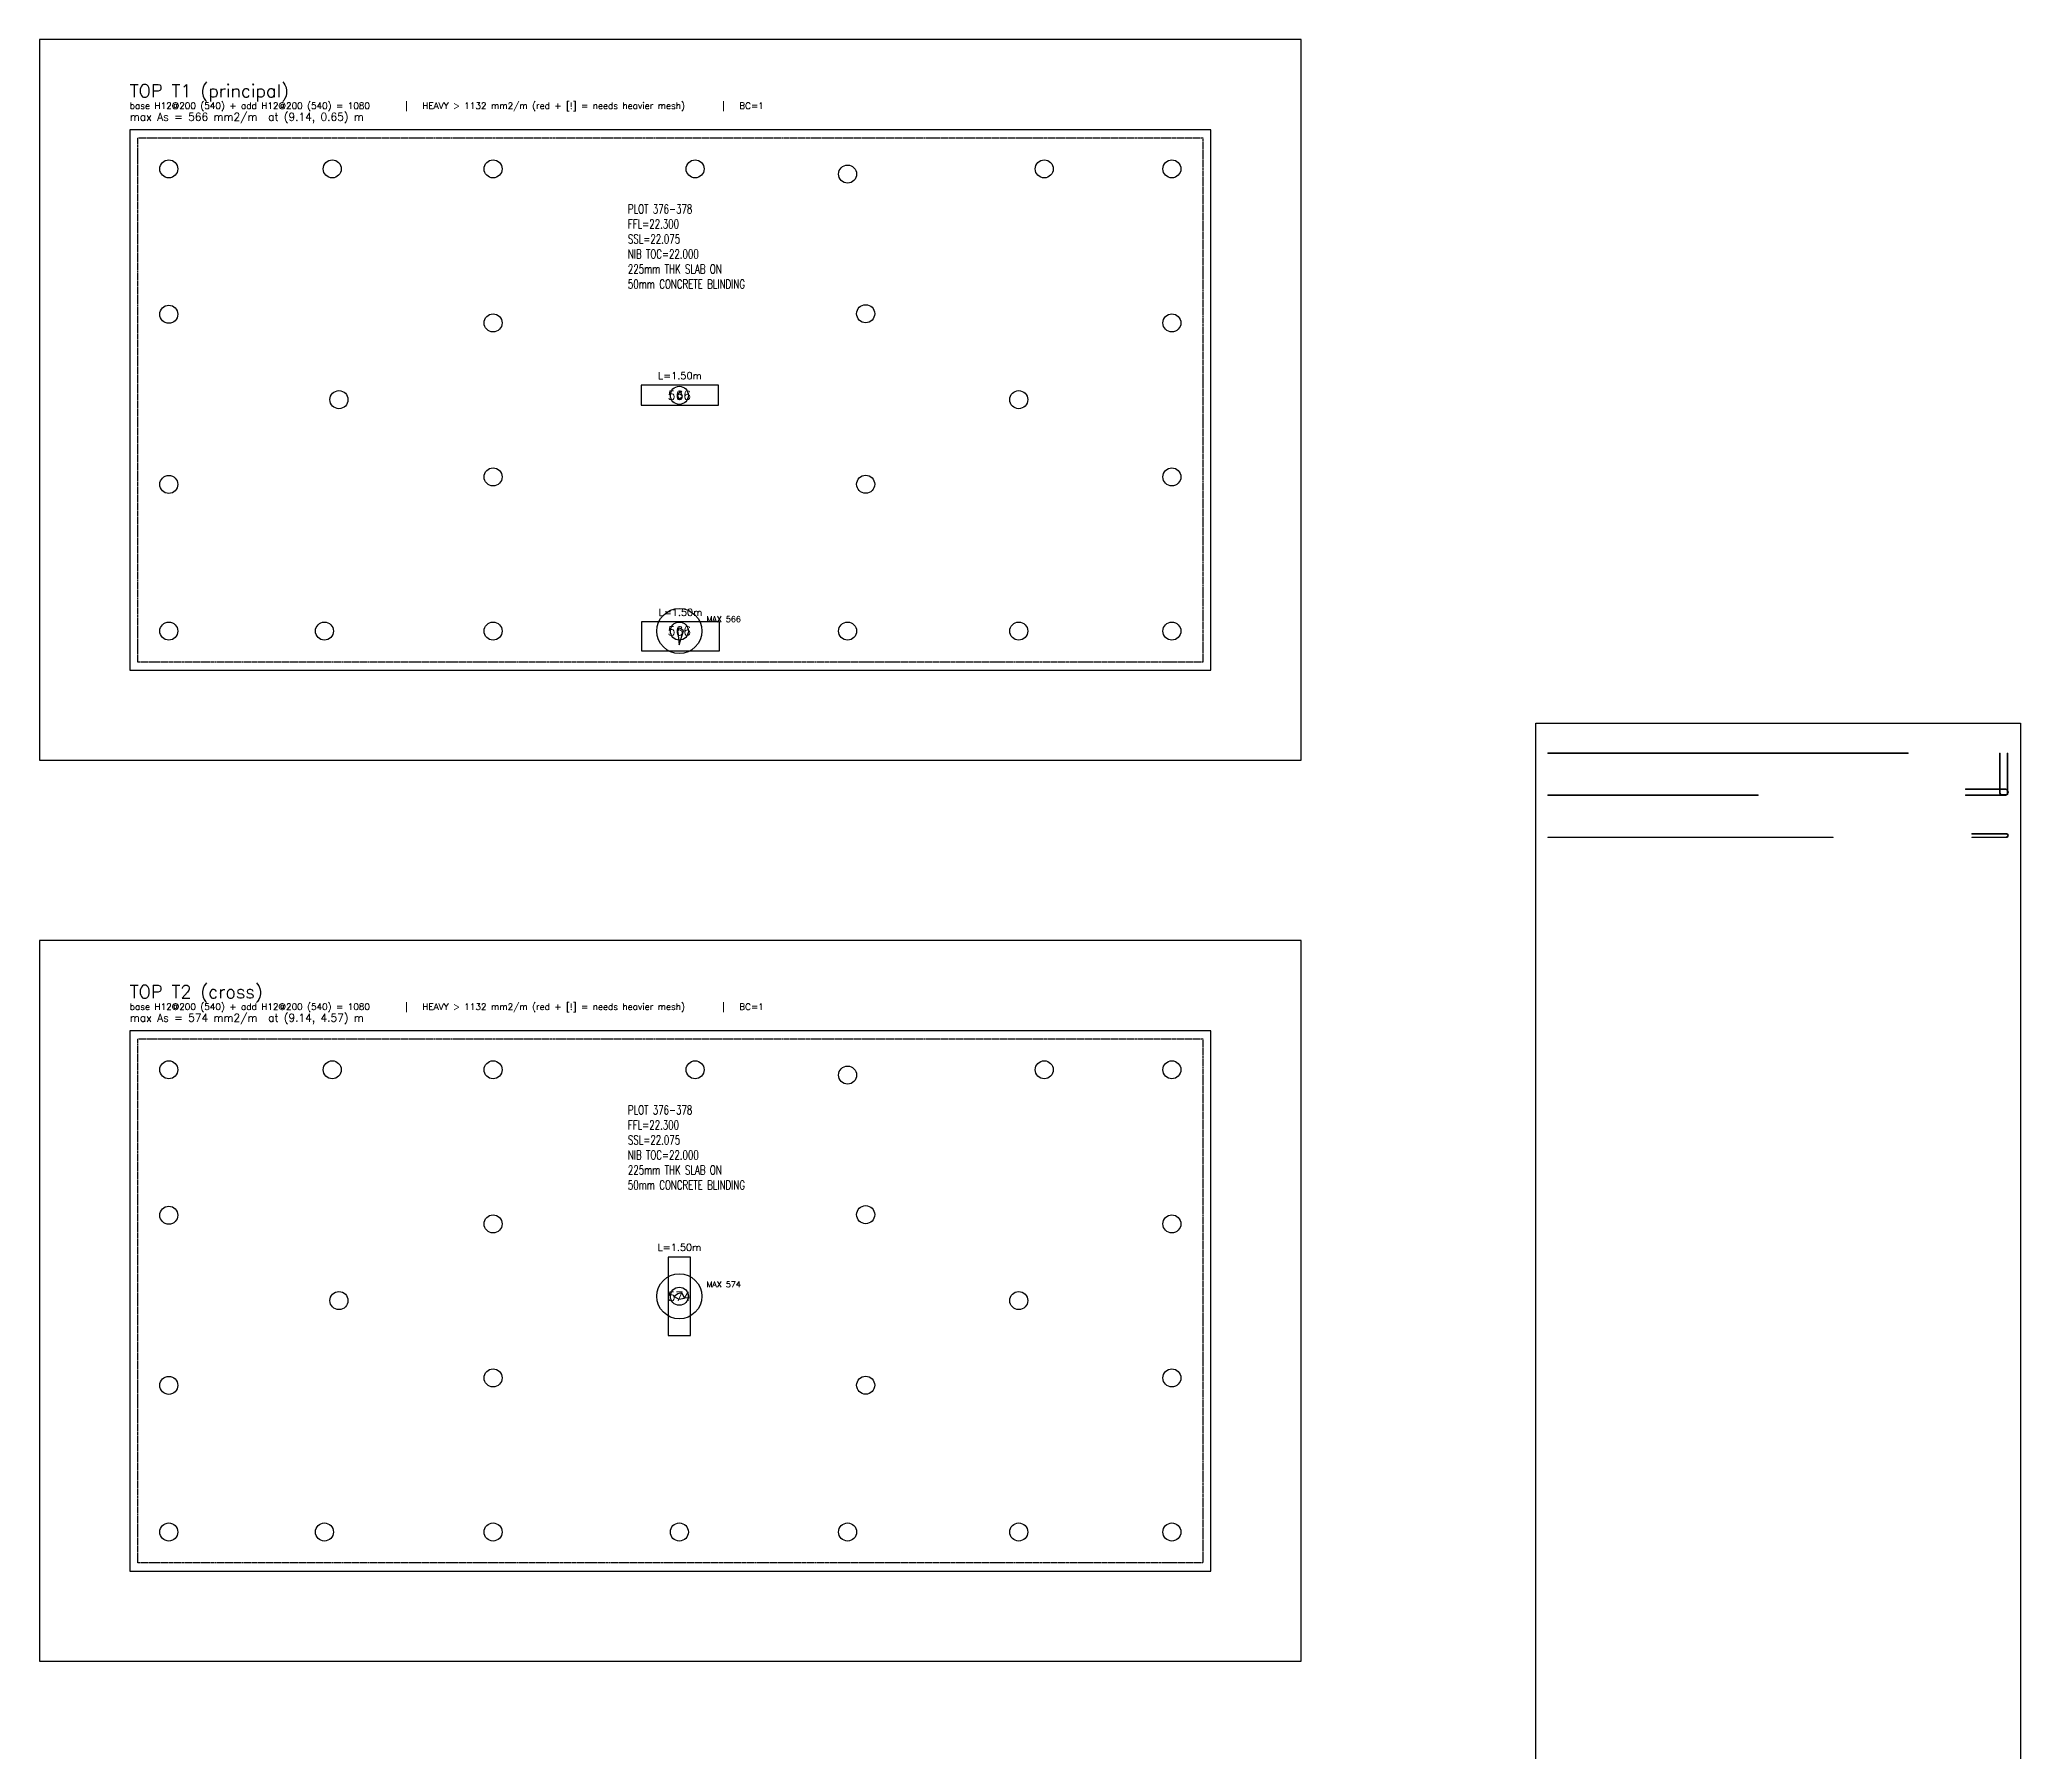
# Model space of a CAD drawing. Header units: millimetres. Extents: x -21392 to 100362, y -17730 to 39230.
# Drawn here: x -21392 to 11567, y 10750 to 39230 of the extents above; entities that cross this region are included whole.
import ezdxf
from ezdxf.enums import TextEntityAlignment as Align

# ---------------------------------------------------------------- set-up
doc = ezdxf.new("R2010")
doc.units = ezdxf.units.MM
doc.linetypes.add('DASHED', pattern=[19.05, 12.7, -6.35])
for name, color, linetype in [('PH-FRAME', 7, 'Continuous'), ('PH-T1-MAX', 6, 'Continuous'), ('PH-T1-PILES', 7, 'Continuous'), ('PH-T1-SD-Text', 4, 'Continuous'), ('PH-T1-SLAB', 8, 'Continuous'), ('PH-T1-THICKNESS', 8, 'Continuous'), ('PH-T1-TITLE', 7, 'Continuous'), ('PH-T2-MAX', 2, 'Continuous'), ('PH-T2-PILES', 7, 'Continuous'), ('PH-T2-SD-Text', 4, 'Continuous'), ('PH-T2-SLAB', 8, 'Continuous'), ('PH-T2-THICKNESS', 8, 'Continuous'), ('PH-T2-TITLE', 7, 'Continuous'), ('RC-SLAB-LEADERS', 7, 'Continuous'), ('rebar_bottom', 7, 'Continuous'), ('SD-T1 ADD', 6, 'Continuous'), ('SD-T2 ADD', 2, 'Continuous')]:
    doc.layers.add(name, color=color, linetype=linetype)
doc.styles.add('PH-LABEL', font='romans.shx', dxfattribs={"width": 0.7})

msp = doc.modelspace()

# ---------------------------------------------------------------- linework, layer by layer
at = {"layer": 'PH-FRAME', "color": 7}
for points in [[(-21392, 27240), (-402, 27240), (-402, 39230), (-21392, 39230)], [(-21392, 12250), (-402, 12250), (-402, 24240), (-21392, 24240)]]:
    msp.add_lwpolyline(points, close=True, dxfattribs=at)
at = {"layer": 'PH-T1-MAX', "color": 6}
for radius in [375, 150]:
    msp.add_circle((-10747, 29390), radius, dxfattribs=at)
at = {"layer": 'PH-T1-PILES'}
for centre in [(-19242, 37080), (-16522, 37080), (-13847, 37080), (-10484, 37080), (-7947, 36992), (-4675, 37080), (-2552, 37080), (-19242, 34660), (-13847, 34517), (-7647, 34670), (-2552, 34517), (-16411, 33240), (-10747, 33312), (-5100, 33240), (-19242, 31830), (-13847, 31954), (-7647, 31833), (-2552, 31954), (-19242, 29390), (-16652, 29390), (-13847, 29390), (-10747, 29390), (-7947, 29390), (-5100, 29390), (-2552, 29390)]:
    msp.add_circle(centre, 150, dxfattribs=at)
at = {"layer": 'PH-T1-SLAB'}
msp.add_lwpolyline([(-11237, 28740), (-10997, 28740), (-10756, 28740), (-10454, 28740), (-10153, 28740), (-9820, 28740), (-9488, 28740), (-9175, 28740), (-8862, 28740), (-8555, 28740), (-8248, 28740), (-7947, 28740), (-7635, 28740), (-7336, 28740), (-7037, 28740), (-6739, 28740), (-6442, 28740), (-6144, 28740), (-5846, 28740), (-5549, 28740), (-5251, 28740), (-4954, 28740), (-4658, 28740), (-4371, 28740), (-4083, 28740), (-3789, 28740), (-3495, 28740), (-3180, 28740), (-2865, 28740), (-2613, 28740), (-2314, 28740), (-2108, 28740), (-1902, 28740), (-1902, 28948), (-1902, 29156), (-1902, 29437), (-1902, 29718), (-1902, 30031), (-1902, 30343), (-1902, 30658), (-1902, 30969), (-1902, 31263), (-1902, 31556), (-1902, 31849), (-1902, 32142), (-1902, 32435), (-1902, 32728), (-1902, 33019), (-1902, 33309), (-1902, 33583), (-1902, 33857), (-1902, 34132), (-1902, 34406), (-1902, 34685), (-1902, 34964), (-1902, 35258), (-1902, 35552), (-1902, 35852), (-1902, 36152), (-1902, 36463), (-1902, 36774), (-1902, 37019), (-1902, 37322), (-1902, 37526), (-1902, 37730), (-2108, 37730), (-2314, 37730), (-2590, 37730), (-2865, 37730), (-3180, 37730), (-3495, 37730), (-3789, 37730), (-4083, 37730), (-4371, 37730), (-4658, 37730), (-4954, 37730), (-5251, 37730), (-5549, 37730), (-5846, 37730), (-6144, 37730), (-6442, 37730), (-6739, 37730), (-7037, 37730), (-7336, 37730), (-7635, 37730), (-7947, 37730), (-8248, 37730), (-8555, 37730), (-8862, 37730), (-9175, 37730), (-9488, 37730), (-9820, 37730), (-10153, 37730), (-10455, 37730), (-10756, 37730), (-10997, 37730), (-11237, 37730), (-11509, 37730), (-11782, 37730), (-12086, 37730), (-12391, 37730), (-12644, 37730), (-12896, 37730), (-13071, 37730), (-13247, 37730), (-13422, 37730), (-13598, 37730), (-13851, 37730), (-14104, 37730), (-14404, 37730), (-14716, 37730), (-15015, 37730), (-15313, 37730), (-15604, 37730), (-15895, 37730), (-16187, 37730), (-16478, 37730), (-16769, 37730), (-17061, 37730), (-17352, 37730), (-17644, 37730), (-17958, 37730), (-18272, 37730), (-18587, 37730), (-18903, 37730), (-19187, 37730), (-19472, 37730), (-19682, 37730), (-19892, 37730), (-19892, 37526), (-19892, 37322), (-19892, 37032), (-19892, 36774), (-19892, 36463), (-19892, 36152), (-19892, 35852), (-19892, 35552), (-19892, 35258), (-19892, 34964), (-19892, 34685), (-19892, 34406), (-19892, 34132), (-19892, 33857), (-19892, 33583), (-19892, 33309), (-19892, 33019), (-19892, 32728), (-19892, 32435), (-19892, 32142), (-19892, 31849), (-19892, 31556), (-19892, 31263), (-19892, 30969), (-19892, 30656), (-19892, 30343), (-19892, 30055), (-19892, 29718), (-19892, 29437), (-19892, 29156), (-19892, 28948), (-19892, 28740), (-19678, 28740), (-19463, 28740), (-19173, 28740), (-18883, 28740), (-18538, 28740), (-18242, 28740), (-17924, 28740), (-17607, 28740), (-17311, 28740), (-17015, 28740), (-16718, 28740), (-16422, 28740), (-16127, 28740), (-15831, 28740), (-15535, 28740), (-15239, 28740), (-14933, 28740), (-14626, 28740), (-14333, 28740), (-14039, 28740), (-13815, 28740), (-13591, 28740), (-13419, 28740), (-13247, 28740), (-13071, 28740), (-12896, 28740), (-12643, 28740), (-12391, 28740), (-12086, 28740), (-11782, 28740), (-11509, 28740), (-11237, 28740)], close=True, dxfattribs=at)
at = {"layer": 'PH-T1-THICKNESS', "color": 8, "linetype": 'DASHED'}
for p, q in [((-19757, 37595), (-19536, 37595)), ((-19757, 37311), (-19757, 37595)), ((-19536, 37595), (-19314, 37595)), ((-19314, 37595), (-19028, 37595)), ((-19028, 37595), (-18741, 37595)), ((-18741, 37595), (-18439, 37595)), ((-18439, 37595), (-18136, 37595)), ((-18136, 37595), (-17834, 37595)), ((-17834, 37595), (-17531, 37595)), ((-17531, 37595), (-17279, 37595)), ((-17279, 37595), (-17026, 37595)), ((-17026, 37595), (-16774, 37595)), ((-16774, 37595), (-16522, 37595)), ((-16522, 37595), (-16162, 37595)), ((-16162, 37595), (-15801, 37595)), ((-15801, 37595), (-15441, 37595)), ((-15441, 37595), (-15082, 37595)), ((-15082, 37595), (-14742, 37595)), ((-14742, 37595), (-14403, 37595)), ((-14403, 37595), (-14125, 37595)), ((-14125, 37595), (-13847, 37595)), ((-13847, 37595), (-13547, 37595)), ((-13547, 37595), (-13247, 37595)), ((-13247, 37595), (-13051, 37595)), ((-13051, 37595), (-12856, 37595)), ((-12856, 37595), (-12573, 37595)), ((-12573, 37595), (-12290, 37595)), ((-12290, 37595), (-11954, 37595)), ((-11954, 37595), (-11618, 37595)), ((-11618, 37595), (-11326, 37595)), ((-11326, 37595), (-11034, 37595)), ((-11034, 37595), (-10759, 37595)), ((-10759, 37595), (-10484, 37595)), ((-10484, 37595), (-10192, 37595)), ((-10192, 37595), (-9900, 37595)), ((-9900, 37595), (-9608, 37595)), ((-9608, 37595), (-9316, 37595)), ((-9316, 37595), (-8974, 37595)), ((-8974, 37595), (-8632, 37595)), ((-8632, 37595), (-8290, 37595)), ((-8290, 37595), (-7947, 37595)), ((-7947, 37595), (-7594, 37595)), ((-7594, 37595), (-7240, 37595)), ((-7240, 37595), (-6896, 37595)), ((-6896, 37595), (-6551, 37595)), ((-6551, 37595), (-6225, 37595)), ((-6225, 37595), (-5898, 37595)), ((-5898, 37595), (-5588, 37595)), ((-5588, 37595), (-5278, 37595)), ((-5278, 37595), (-4976, 37595)), ((-4976, 37595), (-4675, 37595)), ((-4675, 37595), (-4427, 37595)), ((-4427, 37595), (-4179, 37595)), ((-4179, 37595), (-3932, 37595)), ((-3932, 37595), (-3684, 37595)), ((-3684, 37595), (-3393, 37595)), ((-3393, 37595), (-3102, 37595)), ((-3102, 37595), (-2808, 37595)), ((-2808, 37595), (-2515, 37595)), ((-2515, 37595), (-2276, 37595)), ((-2276, 37595), (-2037, 37595)), ((-2037, 37595), (-2037, 37303)), ((-19757, 37028), (-19757, 37311)), ((-2037, 37303), (-2037, 37012)), ((-19757, 36695), (-19757, 37028)), ((-2037, 37012), (-2037, 36669)), ((-19757, 36363), (-19757, 36695)), ((-2037, 36669), (-2037, 36326)), ((-19757, 36030), (-19757, 36363)), ((-2037, 36326), (-2037, 35983)), ((-19757, 35697), (-19757, 36030)), ((-2037, 35983), (-2037, 35640)), ((-19757, 35430), (-19757, 35697)), ((-2037, 35640), (-2037, 35350)), ((-19757, 35163), (-19757, 35430)), ((-2037, 35350), (-2037, 35061)), ((-19757, 34911), (-19757, 35163)), ((-2037, 35061), (-2037, 34789)), ((-19757, 34660), (-19757, 34911)), ((-19757, 34306), (-19757, 34660)), ((-2037, 34789), (-2037, 34517)), ((-19757, 33953), (-19757, 34306)), ((-2037, 34517), (-2037, 34196)), ((-19757, 33599), (-19757, 33953)), ((-2037, 34196), (-2037, 33876)), ((-2037, 33876), (-2037, 33556)), ((-19757, 33245), (-19757, 33599)), ((-2037, 33556), (-2037, 33235)), ((-19757, 32892), (-19757, 33245)), ((-2037, 33235), (-2037, 32915)), ((-19757, 32538), (-19757, 32892)), ((-2037, 32915), (-2037, 32594)), ((-19757, 32184), (-19757, 32538)), ((-2037, 32594), (-2037, 32274)), ((-19757, 31830), (-19757, 32184)), ((-2037, 32274), (-2037, 31954)), ((-19757, 31570), (-19757, 31830)), ((-2037, 31954), (-2037, 31630)), ((-19757, 31309), (-19757, 31570)), ((-2037, 31630), (-2037, 31306)), ((-19757, 31027), (-19757, 31309)), ((-19757, 30746), (-19757, 31027)), ((-2037, 31306), (-2037, 30982)), ((-2037, 30982), (-2037, 30658)), ((-19757, 30403), (-19757, 30746)), ((-2037, 30658), (-2037, 30338)), ((-19757, 30060), (-19757, 30403)), ((-2037, 30338), (-2037, 30018)), ((-19757, 29728), (-19757, 30060)), ((-2037, 30018), (-2037, 29704)), ((-19757, 29396), (-19757, 29728)), ((-2037, 29704), (-2037, 29390)), ((-19757, 29136), (-19757, 29396)), ((-2037, 29390), (-2037, 29133)), ((-19757, 28875), (-19757, 29136)), ((-2037, 29133), (-2037, 28875)), ((-19488, 28875), (-19757, 28875)), ((-19218, 28875), (-19488, 28875)), ((-18876, 28875), (-19218, 28875)), ((-18533, 28875), (-18876, 28875)), ((-18180, 28875), (-18533, 28875)), ((-17826, 28875), (-18180, 28875)), ((-17522, 28875), (-17826, 28875)), ((-17218, 28875), (-17522, 28875)), ((-16935, 28875), (-17218, 28875)), ((-16652, 28875), (-16935, 28875)), ((-16353, 28875), (-16652, 28875)), ((-16053, 28875), (-16353, 28875)), ((-15754, 28875), (-16053, 28875)), ((-15455, 28875), (-15754, 28875)), ((-15156, 28875), (-15455, 28875)), ((-14856, 28875), (-15156, 28875)), ((-14565, 28875), (-14856, 28875)), ((-14273, 28875), (-14565, 28875)), ((-14045, 28875), (-14273, 28875)), ((-13847, 28875), (-14045, 28875)), ((-13689, 28875), (-13847, 28875)), ((-13532, 28875), (-13689, 28875)), ((-13389, 28875), (-13532, 28875)), ((-13247, 28875), (-13389, 28875)), ((-13087, 28875), (-13247, 28875)), ((-12928, 28875), (-13087, 28875)), ((-12701, 28875), (-12928, 28875)), ((-12474, 28875), (-12701, 28875)), ((-12195, 28875), (-12474, 28875)), ((-11916, 28875), (-12195, 28875)), ((-11624, 28875), (-11916, 28875)), ((-11332, 28875), (-11624, 28875)), ((-11039, 28875), (-11332, 28875)), ((-10747, 28875), (-11039, 28875)), ((-10397, 28875), (-10747, 28875)), ((-10047, 28875), (-10397, 28875)), ((-9697, 28875), (-10047, 28875)), ((-9347, 28875), (-9697, 28875)), ((-8997, 28875), (-9347, 28875)), ((-8647, 28875), (-8997, 28875)), ((-8297, 28875), (-8647, 28875)), ((-7947, 28875), (-8297, 28875)), ((-7592, 28875), (-7947, 28875)), ((-7236, 28875), (-7592, 28875)), ((-6880, 28875), (-7236, 28875)), ((-6524, 28875), (-6880, 28875)), ((-6168, 28875), (-6524, 28875)), ((-5812, 28875), (-6168, 28875)), ((-5456, 28875), (-5812, 28875)), ((-5100, 28875), (-5456, 28875)), ((-4830, 28875), (-5100, 28875)), ((-4561, 28875), (-4830, 28875)), ((-4273, 28875), (-4561, 28875)), ((-3986, 28875), (-4273, 28875)), ((-3644, 28875), (-3986, 28875)), ((-3302, 28875), (-3644, 28875)), ((-2961, 28875), (-3302, 28875)), ((-2619, 28875), (-2961, 28875)), ((-2328, 28875), (-2619, 28875)), ((-2037, 28875), (-2328, 28875))]:
    msp.add_line(p, q, dxfattribs=at)
at = {"layer": 'PH-T2-MAX', "color": 2}
for radius in [375, 150]:
    msp.add_circle((-10747, 18322), radius, dxfattribs=at)
at = {"layer": 'PH-T2-PILES'}
for centre in [(-19242, 22090), (-16522, 22090), (-13847, 22090), (-10484, 22090), (-7947, 22002), (-4675, 22090), (-2552, 22090), (-19242, 19670), (-7647, 19680), (-13847, 19527), (-2552, 19527), (-10747, 18322), (-16411, 18250), (-5100, 18250), (-19242, 16840), (-13847, 16964), (-7647, 16843), (-2552, 16964), (-19242, 14400), (-16652, 14400), (-13847, 14400), (-10747, 14400), (-7947, 14400), (-5100, 14400), (-2552, 14400)]:
    msp.add_circle(centre, 150, dxfattribs=at)
at = {"layer": 'PH-T2-SLAB'}
msp.add_lwpolyline([(-11237, 13750), (-10997, 13750), (-10756, 13750), (-10454, 13750), (-10153, 13750), (-9820, 13750), (-9488, 13750), (-9175, 13750), (-8862, 13750), (-8555, 13750), (-8248, 13750), (-7947, 13750), (-7635, 13750), (-7336, 13750), (-7037, 13750), (-6739, 13750), (-6442, 13750), (-6144, 13750), (-5846, 13750), (-5549, 13750), (-5251, 13750), (-4954, 13750), (-4658, 13750), (-4371, 13750), (-4083, 13750), (-3789, 13750), (-3495, 13750), (-3180, 13750), (-2865, 13750), (-2613, 13750), (-2314, 13750), (-2108, 13750), (-1902, 13750), (-1902, 13958), (-1902, 14166), (-1902, 14447), (-1902, 14728), (-1902, 15041), (-1902, 15353), (-1902, 15668), (-1902, 15979), (-1902, 16273), (-1902, 16566), (-1902, 16859), (-1902, 17152), (-1902, 17445), (-1902, 17738), (-1902, 18029), (-1902, 18319), (-1902, 18593), (-1902, 18867), (-1902, 19142), (-1902, 19416), (-1902, 19695), (-1902, 19974), (-1902, 20268), (-1902, 20562), (-1902, 20862), (-1902, 21162), (-1902, 21473), (-1902, 21784), (-1902, 22029), (-1902, 22332), (-1902, 22536), (-1902, 22740), (-2108, 22740), (-2314, 22740), (-2590, 22740), (-2865, 22740), (-3180, 22740), (-3495, 22740), (-3789, 22740), (-4083, 22740), (-4371, 22740), (-4658, 22740), (-4954, 22740), (-5251, 22740), (-5549, 22740), (-5846, 22740), (-6144, 22740), (-6442, 22740), (-6739, 22740), (-7037, 22740), (-7336, 22740), (-7635, 22740), (-7947, 22740), (-8248, 22740), (-8555, 22740), (-8862, 22740), (-9175, 22740), (-9488, 22740), (-9820, 22740), (-10153, 22740), (-10455, 22740), (-10756, 22740), (-10997, 22740), (-11237, 22740), (-11509, 22740), (-11782, 22740), (-12086, 22740), (-12391, 22740), (-12644, 22740), (-12896, 22740), (-13071, 22740), (-13247, 22740), (-13422, 22740), (-13598, 22740), (-13851, 22740), (-14104, 22740), (-14404, 22740), (-14716, 22740), (-15015, 22740), (-15313, 22740), (-15604, 22740), (-15895, 22740), (-16187, 22740), (-16478, 22740), (-16769, 22740), (-17061, 22740), (-17352, 22740), (-17644, 22740), (-17958, 22740), (-18272, 22740), (-18587, 22740), (-18903, 22740), (-19187, 22740), (-19472, 22740), (-19682, 22740), (-19892, 22740), (-19892, 22536), (-19892, 22332), (-19892, 22042), (-19892, 21784), (-19892, 21473), (-19892, 21162), (-19892, 20862), (-19892, 20562), (-19892, 20268), (-19892, 19974), (-19892, 19695), (-19892, 19416), (-19892, 19142), (-19892, 18867), (-19892, 18593), (-19892, 18319), (-19892, 18029), (-19892, 17738), (-19892, 17445), (-19892, 17152), (-19892, 16859), (-19892, 16566), (-19892, 16273), (-19892, 15979), (-19892, 15666), (-19892, 15353), (-19892, 15065), (-19892, 14728), (-19892, 14447), (-19892, 14166), (-19892, 13958), (-19892, 13750), (-19678, 13750), (-19463, 13750), (-19173, 13750), (-18883, 13750), (-18538, 13750), (-18242, 13750), (-17924, 13750), (-17607, 13750), (-17311, 13750), (-17015, 13750), (-16718, 13750), (-16422, 13750), (-16127, 13750), (-15831, 13750), (-15535, 13750), (-15239, 13750), (-14933, 13750), (-14626, 13750), (-14333, 13750), (-14039, 13750), (-13815, 13750), (-13591, 13750), (-13419, 13750), (-13247, 13750), (-13071, 13750), (-12896, 13750), (-12643, 13750), (-12391, 13750), (-12086, 13750), (-11782, 13750), (-11509, 13750), (-11237, 13750)], close=True, dxfattribs=at)
at = {"layer": 'PH-T2-THICKNESS', "color": 8, "linetype": 'DASHED'}
for p, q in [((-19757, 22605), (-19536, 22605)), ((-19757, 22321), (-19757, 22605)), ((-19536, 22605), (-19314, 22605)), ((-19314, 22605), (-19028, 22605)), ((-19028, 22605), (-18741, 22605)), ((-18741, 22605), (-18439, 22605)), ((-18439, 22605), (-18136, 22605)), ((-18136, 22605), (-17834, 22605)), ((-17834, 22605), (-17531, 22605)), ((-17531, 22605), (-17279, 22605)), ((-17279, 22605), (-17026, 22605)), ((-17026, 22605), (-16774, 22605)), ((-16774, 22605), (-16522, 22605)), ((-16522, 22605), (-16162, 22605)), ((-16162, 22605), (-15801, 22605)), ((-15801, 22605), (-15441, 22605)), ((-15441, 22605), (-15082, 22605)), ((-15082, 22605), (-14742, 22605)), ((-14742, 22605), (-14403, 22605)), ((-14403, 22605), (-14125, 22605)), ((-14125, 22605), (-13847, 22605)), ((-13847, 22605), (-13547, 22605)), ((-13547, 22605), (-13247, 22605)), ((-13247, 22605), (-13051, 22605)), ((-13051, 22605), (-12856, 22605)), ((-12856, 22605), (-12573, 22605)), ((-12573, 22605), (-12290, 22605)), ((-12290, 22605), (-11954, 22605)), ((-11954, 22605), (-11618, 22605)), ((-11618, 22605), (-11326, 22605)), ((-11326, 22605), (-11034, 22605)), ((-11034, 22605), (-10759, 22605)), ((-10759, 22605), (-10484, 22605)), ((-10484, 22605), (-10192, 22605)), ((-10192, 22605), (-9900, 22605)), ((-9900, 22605), (-9608, 22605)), ((-9608, 22605), (-9316, 22605)), ((-9316, 22605), (-8974, 22605)), ((-8974, 22605), (-8632, 22605)), ((-8632, 22605), (-8290, 22605)), ((-8290, 22605), (-7947, 22605)), ((-7947, 22605), (-7594, 22605)), ((-7594, 22605), (-7240, 22605)), ((-7240, 22605), (-6896, 22605)), ((-6896, 22605), (-6551, 22605)), ((-6551, 22605), (-6225, 22605)), ((-6225, 22605), (-5898, 22605)), ((-5898, 22605), (-5588, 22605)), ((-5588, 22605), (-5278, 22605)), ((-5278, 22605), (-4976, 22605)), ((-4976, 22605), (-4675, 22605)), ((-4675, 22605), (-4427, 22605)), ((-4427, 22605), (-4179, 22605)), ((-4179, 22605), (-3932, 22605)), ((-3932, 22605), (-3684, 22605)), ((-3684, 22605), (-3393, 22605)), ((-3393, 22605), (-3102, 22605)), ((-3102, 22605), (-2808, 22605)), ((-2808, 22605), (-2515, 22605)), ((-2515, 22605), (-2276, 22605)), ((-2276, 22605), (-2037, 22605)), ((-2037, 22605), (-2037, 22313)), ((-19757, 22038), (-19757, 22321)), ((-2037, 22313), (-2037, 22022)), ((-19757, 21705), (-19757, 22038)), ((-2037, 22022), (-2037, 21679)), ((-19757, 21373), (-19757, 21705)), ((-2037, 21679), (-2037, 21336)), ((-19757, 21040), (-19757, 21373)), ((-2037, 21336), (-2037, 20993)), ((-19757, 20707), (-19757, 21040)), ((-2037, 20993), (-2037, 20650)), ((-19757, 20440), (-19757, 20707)), ((-19757, 20173), (-19757, 20440)), ((-2037, 20650), (-2037, 20360)), ((-19757, 19921), (-19757, 20173)), ((-2037, 20360), (-2037, 20071)), ((-19757, 19670), (-19757, 19921)), ((-2037, 20071), (-2037, 19799)), ((-2037, 19799), (-2037, 19527)), ((-19757, 19316), (-19757, 19670)), ((-2037, 19527), (-2037, 19206)), ((-19757, 18963), (-19757, 19316)), ((-2037, 19206), (-2037, 18886)), ((-19757, 18609), (-19757, 18963)), ((-2037, 18886), (-2037, 18566)), ((-19757, 18255), (-19757, 18609)), ((-2037, 18566), (-2037, 18245)), ((-19757, 17902), (-19757, 18255)), ((-2037, 18245), (-2037, 17925)), ((-19757, 17548), (-19757, 17902)), ((-2037, 17925), (-2037, 17604)), ((-19757, 17194), (-19757, 17548)), ((-2037, 17604), (-2037, 17284)), ((-19757, 16840), (-19757, 17194)), ((-2037, 17284), (-2037, 16964)), ((-19757, 16580), (-19757, 16840)), ((-2037, 16964), (-2037, 16640)), ((-19757, 16319), (-19757, 16580)), ((-2037, 16640), (-2037, 16316)), ((-19757, 16037), (-19757, 16319)), ((-2037, 16316), (-2037, 15992)), ((-19757, 15756), (-19757, 16037)), ((-2037, 15992), (-2037, 15668)), ((-19757, 15413), (-19757, 15756)), ((-2037, 15668), (-2037, 15348)), ((-19757, 15070), (-19757, 15413)), ((-2037, 15348), (-2037, 15028)), ((-19757, 14738), (-19757, 15070)), ((-2037, 15028), (-2037, 14714)), ((-19757, 14406), (-19757, 14738)), ((-2037, 14714), (-2037, 14400)), ((-19757, 14146), (-19757, 14406)), ((-2037, 14400), (-2037, 14143)), ((-19757, 13885), (-19757, 14146)), ((-19488, 13885), (-19757, 13885)), ((-19218, 13885), (-19488, 13885)), ((-18876, 13885), (-19218, 13885)), ((-18533, 13885), (-18876, 13885)), ((-18180, 13885), (-18533, 13885)), ((-17826, 13885), (-18180, 13885)), ((-17522, 13885), (-17826, 13885)), ((-17218, 13885), (-17522, 13885)), ((-16935, 13885), (-17218, 13885)), ((-16652, 13885), (-16935, 13885)), ((-16353, 13885), (-16652, 13885)), ((-16053, 13885), (-16353, 13885)), ((-15754, 13885), (-16053, 13885)), ((-15455, 13885), (-15754, 13885)), ((-15156, 13885), (-15455, 13885)), ((-14856, 13885), (-15156, 13885)), ((-14565, 13885), (-14856, 13885)), ((-14273, 13885), (-14565, 13885)), ((-14045, 13885), (-14273, 13885)), ((-13847, 13885), (-14045, 13885)), ((-13689, 13885), (-13847, 13885)), ((-13532, 13885), (-13689, 13885)), ((-13389, 13885), (-13532, 13885)), ((-13247, 13885), (-13389, 13885)), ((-13087, 13885), (-13247, 13885)), ((-12928, 13885), (-13087, 13885)), ((-12701, 13885), (-12928, 13885)), ((-12474, 13885), (-12701, 13885)), ((-12195, 13885), (-12474, 13885)), ((-11916, 13885), (-12195, 13885)), ((-11624, 13885), (-11916, 13885)), ((-11332, 13885), (-11624, 13885)), ((-11039, 13885), (-11332, 13885)), ((-10747, 13885), (-11039, 13885)), ((-10397, 13885), (-10747, 13885)), ((-10047, 13885), (-10397, 13885)), ((-9697, 13885), (-10047, 13885)), ((-9347, 13885), (-9697, 13885)), ((-8997, 13885), (-9347, 13885)), ((-8647, 13885), (-8997, 13885)), ((-8297, 13885), (-8647, 13885)), ((-7947, 13885), (-8297, 13885)), ((-7592, 13885), (-7947, 13885)), ((-7236, 13885), (-7592, 13885)), ((-6880, 13885), (-7236, 13885)), ((-6524, 13885), (-6880, 13885)), ((-6168, 13885), (-6524, 13885)), ((-5812, 13885), (-6168, 13885)), ((-5456, 13885), (-5812, 13885)), ((-5100, 13885), (-5456, 13885)), ((-4830, 13885), (-5100, 13885)), ((-4561, 13885), (-4830, 13885)), ((-4273, 13885), (-4561, 13885)), ((-3986, 13885), (-4273, 13885)), ((-3644, 13885), (-3986, 13885)), ((-3302, 13885), (-3644, 13885)), ((-2961, 13885), (-3302, 13885)), ((-2619, 13885), (-2961, 13885)), ((-2328, 13885), (-2619, 13885)), ((-2037, 13885), (-2328, 13885)), ((-2037, 14143), (-2037, 13885))]:
    msp.add_line(p, q, dxfattribs=at)
at = {"layer": 'RC-SLAB-LEADERS', "lineweight": 0}
for points in [[(3702, 27363), (9702, 27363), (9702, 27353), (3702, 27353)], [(11233, 27358), (11233, 26694), (11234, 26688), (11237, 26682), (11240, 26677), (11245, 26673), (11251, 26671), (11257, 26670), (11325, 26670), (11332, 26671), (11337, 26673), (11342, 26677), (11346, 26682), (11349, 26688), (11349, 26694), (11349, 27358), (11361, 27358), (11361, 26694), (11360, 26685), (11357, 26676), (11351, 26668), (11343, 26663), (11335, 26659), (11325, 26658), (11257, 26658), (11248, 26659), (11239, 26663), (11232, 26668), (11226, 26676), (11223, 26685), (11221, 26694), (11221, 27358)], [(10652, 26664), (11310, 26664), (11322, 26666), (11333, 26670), (11342, 26677), (11349, 26687), (11354, 26698), (11355, 26709), (11354, 26721), (11349, 26732), (11342, 26742), (11333, 26749), (11322, 26753), (11310, 26755), (10652, 26755), (10652, 26767), (11310, 26767), (11325, 26765), (11339, 26759), (11351, 26750), (11360, 26738), (11365, 26724), (11367, 26709), (11365, 26695), (11360, 26681), (11351, 26669), (11339, 26660), (11325, 26654), (11310, 26652), (10652, 26652)], [(3702, 26663), (7202, 26663), (7202, 26653), (3702, 26653)], [(3702, 25963), (8452, 25963), (8452, 25953), (3702, 25953)], [(10757, 25963), (11332, 25963), (11339, 25964), (11345, 25966), (11350, 25970), (11354, 25975), (11357, 25981), (11357, 25988), (11357, 25994), (11354, 26000), (11350, 26006), (11345, 26010), (11339, 26012), (11332, 26013), (10757, 26013), (10757, 26023), (11332, 26023), (11341, 26022), (11350, 26018), (11357, 26013), (11363, 26005), (11366, 25997), (11367, 25988), (11366, 25979), (11363, 25970), (11357, 25963), (11350, 25958), (11341, 25954), (11332, 25953), (10757, 25953)]]:
    msp.add_lwpolyline(points, close=True, dxfattribs=at)
at = {"layer": 'rebar_bottom'}
msp.add_lwpolyline([(3502, 27858), (11567, 27858), (11567, 7570), (3502, 7570)], close=True, dxfattribs=at)
at = {"layer": 'SD-T1 ADD', "color": 6}
for points in [[(-11380, 33148), (-10097, 33148), (-10097, 33480), (-11380, 33480)], [(-11378, 29061), (-10079, 29061), (-10079, 29541), (-11378, 29541)]]:
    msp.add_lwpolyline(points, close=True, dxfattribs=at)
for points in [[(-10780, 33311), (-10757, 33248), (-10697, 33294), (-10711, 33338), (-10733, 33380), (-10768, 33345), (-10780, 33311)], [(-10757, 29441), (-10778, 29392), (-10773, 29370), (-10751, 29161), (-10679, 29395), (-10717, 29428), (-10757, 29441)]]:
    msp.add_lwpolyline(points, dxfattribs=at)
at = {"layer": 'SD-T2 ADD', "color": 2}
msp.add_lwpolyline([(-10931, 17672), (-10560, 17672), (-10560, 18975), (-10931, 18975)], close=True, dxfattribs=at)
msp.add_lwpolyline([(-10831, 18320), (-10755, 18272), (-10660, 18290), (-10695, 18360), (-10736, 18375), (-10773, 18363), (-10831, 18320)], dxfattribs=at)

# ---------------------------------------------------------------- texts
at = {"layer": 'PH-T1-MAX', "color": 6, "style": 'PH-LABEL'}
msp.add_text('MAX 566', height=97.1, dxfattribs=at).set_placement((-10297, 29540))
at = {"layer": 'PH-T1-SD-Text', "color": 4, "insert": (-11603, 36488), "char_height": 150, "attachment_point": 1, "style": 'PH-LABEL'}
msp.add_mtext('PLOT 376-378 \\P\\pxql;FFL=22.300\\PSSL=22.075\\PNIB TOC=22.000\\P\\C256;225mm THK SLAB ON\\P50mm CONCRETE BLINDING', dxfattribs=at)
at = {"layer": 'PH-T1-TITLE', "color": 7, "style": 'PH-LABEL'}
msp.add_text('TOP T1 (principal)', height=215.88, dxfattribs=at).set_placement((-19892, 38270))
at = {"layer": 'PH-T1-TITLE', "color": 8, "style": 'PH-LABEL'}
msp.add_text('base H12@200 (540) + add H12@200 (540) = 1080   |   HEAVY > 1132 mm2/m (red + [!] = needs heavier mesh)   |   BC=1', height=107.94, dxfattribs=at).set_placement((-19892, 38076))
at = {"layer": 'PH-T1-TITLE', "color": 6, "style": 'PH-LABEL'}
msp.add_text('max As = 566 mm2/m  at (9.14, 0.65) m', height=129.53, dxfattribs=at).set_placement((-19892, 37881))
at = {"layer": 'PH-T2-MAX', "color": 2, "style": 'PH-LABEL'}
msp.add_text('MAX 574', height=97.1, dxfattribs=at).set_placement((-10297, 18472))
at = {"layer": 'PH-T2-SD-Text', "color": 4, "insert": (-11603, 21498), "char_height": 150, "attachment_point": 1, "style": 'PH-LABEL'}
msp.add_mtext('PLOT 376-378 \\P\\pxql;FFL=22.300\\PSSL=22.075\\PNIB TOC=22.000\\P\\C256;225mm THK SLAB ON\\P50mm CONCRETE BLINDING', dxfattribs=at)
at = {"layer": 'PH-T2-TITLE', "color": 7, "style": 'PH-LABEL'}
msp.add_text('TOP T2 (cross)', height=215.88, dxfattribs=at).set_placement((-19892, 23280))
at = {"layer": 'PH-T2-TITLE', "color": 8, "style": 'PH-LABEL'}
msp.add_text('base H12@200 (540) + add H12@200 (540) = 1080   |   HEAVY > 1132 mm2/m (red + [!] = needs heavier mesh)   |   BC=1', height=107.94, dxfattribs=at).set_placement((-19892, 23086))
at = {"layer": 'PH-T2-TITLE', "color": 2, "style": 'PH-LABEL'}
msp.add_text('max As = 574 mm2/m  at (9.14, 4.57) m', height=129.53, dxfattribs=at).set_placement((-19892, 22891))
at = {"layer": 'SD-T1 ADD', "color": 4, "style": 'PH-LABEL'}
for p in [(-10738, 33545), (-10728, 29605)]:
    msp.add_text('L=1.50m', height=118.7, dxfattribs=at).set_placement(p, align=Align.BOTTOM_CENTER)
at = {"layer": 'SD-T1 ADD', "color": 6, "style": 'PH-LABEL'}
for p in [(-10747, 33312), (-10747, 29390)]:
    msp.add_text('566', height=150, dxfattribs=at).set_placement(p, align=Align.MIDDLE_CENTER)
at = {"layer": 'SD-T2 ADD', "color": 4, "style": 'PH-LABEL'}
msp.add_text('L=1.50m', height=118.7, dxfattribs=at).set_placement((-10746, 19040), align=Align.BOTTOM_CENTER)
at = {"layer": 'SD-T2 ADD', "color": 2, "style": 'PH-LABEL'}
msp.add_text('574', height=150, dxfattribs=at).set_placement((-10747, 18322), align=Align.MIDDLE_CENTER)

doc.saveas('drawing.dxf')
